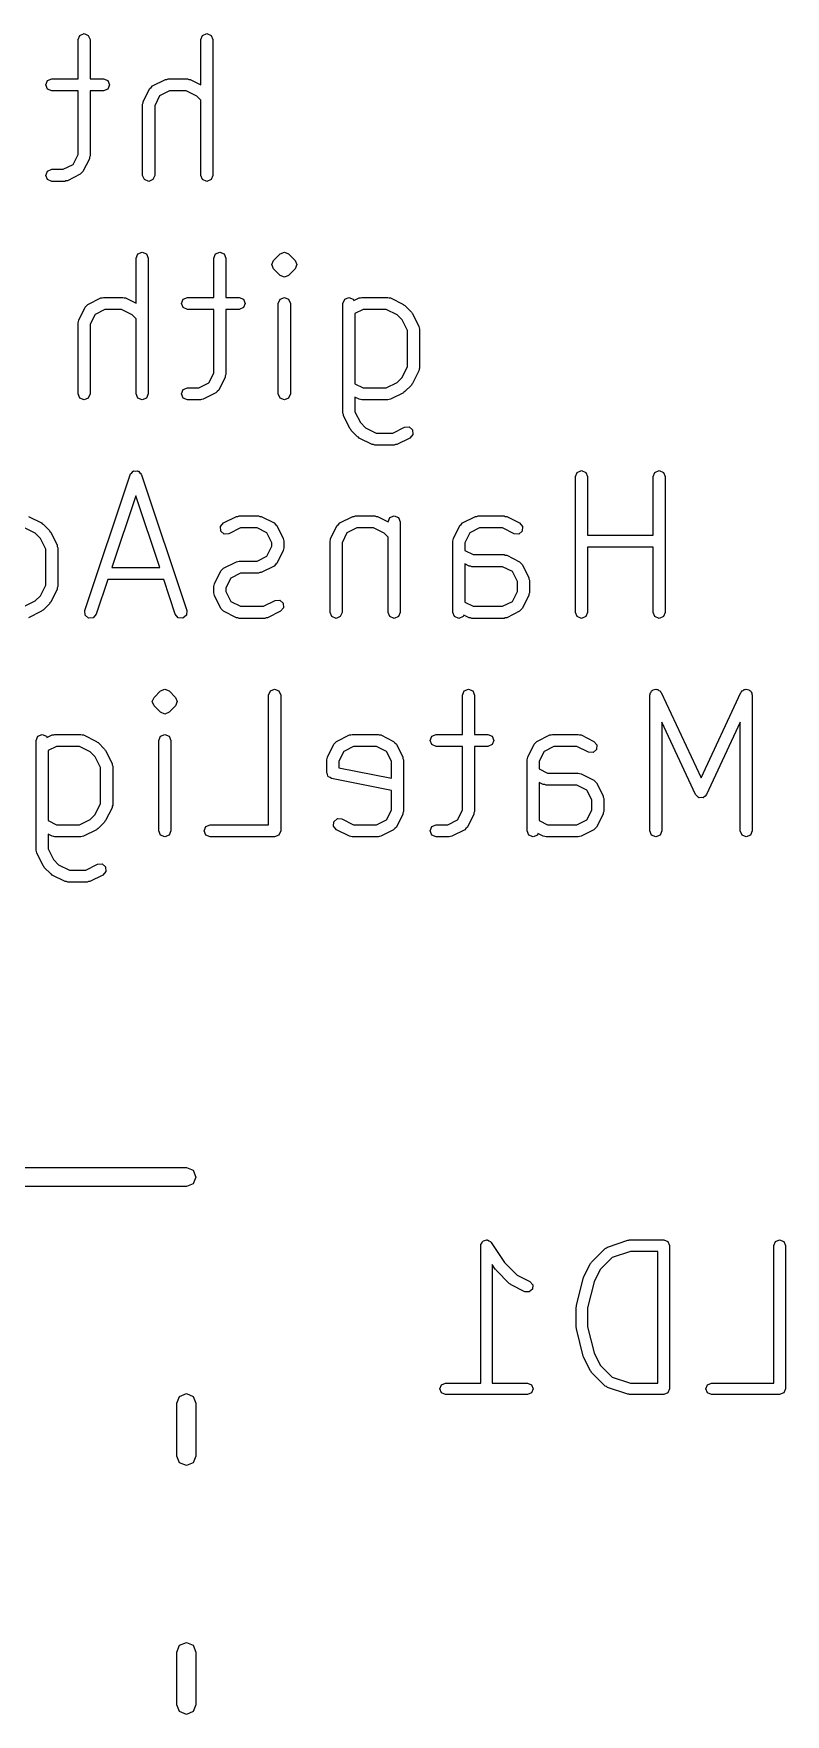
# Model space of a CAD drawing. Extents: x -8.7 to 8.7, y -10.2 to 10.1.
# Drawn here: x 1.49 to 6.47, y -1.06 to 10.08 of the extents above; entities that cross this region are included whole.
import ezdxf

# ---------------------------------------------------------------- set-up
doc = ezdxf.new("R2010")
doc.units = 0
doc.layers.add('BLACK', color=7, linetype='CONTINUOUS')

msp = doc.modelspace()

# ---------------------------------------------------------------- linework, layer by layer
at = {"layer": 'BLACK', "linetype": 'CONTINUOUS'}
for p, q in [((1.78143, 10.0429), (1.79314, 10.0711)), ((1.78143, 9.78286), (1.78143, 10.0429)), ((1.79314, 10.0711), (1.82143, 10.0829)), ((1.82143, 10.0829), (1.84971, 10.0711)), ((1.84971, 10.0711), (1.86143, 10.0429)), ((1.86143, 10.0429), (1.86143, 9.78286)), ((2.59571, 10.0429), (2.60743, 10.0711)), ((2.59571, 9.74329), (2.59571, 10.0429)), ((2.60743, 10.0711), (2.63571, 10.0829)), ((2.63571, 10.0829), (2.664, 10.0711)), ((2.664, 10.0711), (2.67571, 10.0429)), ((2.67571, 10.0429), (2.67571, 9.14286)), ((1.56714, 9.74286), (1.57886, 9.77114)), ((1.57886, 9.71457), (1.56714, 9.74286)), ((1.57886, 9.77114), (1.60714, 9.78286)), ((1.60714, 9.70286), (1.57886, 9.71457)), ((1.60714, 9.78286), (1.78143, 9.78286)), ((1.78143, 9.70286), (1.60714, 9.70286)), ((1.78143, 9.28087), (1.78143, 9.70286)), ((1.86143, 9.78286), (1.95, 9.78286)), ((1.95, 9.70286), (1.86143, 9.70286)), ((1.86143, 9.70286), (1.86143, 9.27143)), ((1.95, 9.78286), (1.97828, 9.77114)), ((1.97828, 9.71457), (1.95, 9.70286)), ((1.97828, 9.77114), (1.99, 9.74286)), ((1.99, 9.74286), (1.97828, 9.71457)), ((2.21422, 9.63217), (2.25708, 9.71789)), ((2.25708, 9.71789), (2.26666, 9.72619)), ((2.26666, 9.72619), (2.27497, 9.73578)), ((2.27497, 9.73578), (2.36068, 9.77863)), ((2.38801, 9.70286), (2.32267, 9.67019)), ((2.36068, 9.77863), (2.36997, 9.77929)), ((2.36997, 9.77929), (2.37857, 9.78286)), ((2.37857, 9.78286), (2.50714, 9.78286)), ((2.4977, 9.70286), (2.38801, 9.70286)), ((2.56916, 9.66713), (2.4977, 9.70286)), ((2.50714, 9.78286), (2.51574, 9.77929)), ((2.51574, 9.77929), (2.52503, 9.77863)), ((2.52503, 9.77863), (2.59571, 9.74329)), ((2.21, 9.61428), (2.21356, 9.62289)), ((2.21, 9.14286), (2.21, 9.61428)), ((2.21356, 9.62289), (2.21422, 9.63217)), ((2.32267, 9.67019), (2.29, 9.60484)), ((2.29, 9.60484), (2.29, 9.14286)), ((2.59571, 9.64057), (2.56916, 9.66713)), ((2.59571, 9.14286), (2.59571, 9.64057)), ((1.74876, 9.21553), (1.78143, 9.28087)), ((1.8572, 9.25354), (1.81435, 9.16782)), ((1.85786, 9.26283), (1.8572, 9.25354)), ((1.86143, 9.27143), (1.85786, 9.26283)), ((1.56714, 9.14286), (1.57886, 9.17114)), ((1.57886, 9.11457), (1.56714, 9.14286)), ((1.57886, 9.17114), (1.60714, 9.18286)), ((1.60714, 9.18286), (1.68341, 9.18286)), ((1.68341, 9.18286), (1.74876, 9.21553)), ((1.79646, 9.14994), (1.71075, 9.10708)), ((1.80477, 9.15951), (1.79646, 9.14994)), ((1.81435, 9.16782), (1.80477, 9.15951)), ((2.22172, 9.11457), (2.21, 9.14286)), ((2.29, 9.14286), (2.27828, 9.11457)), ((2.60743, 9.11457), (2.59571, 9.14286)), ((2.67571, 9.14286), (2.664, 9.11457)), ((1.60714, 9.10286), (1.57886, 9.11457)), ((1.69286, 9.10286), (1.60714, 9.10286)), ((1.70146, 9.10642), (1.69286, 9.10286)), ((1.71075, 9.10708), (1.70146, 9.10642)), ((2.25, 9.10286), (2.22172, 9.11457)), ((2.27828, 9.11457), (2.25, 9.10286)), ((2.63571, 9.10286), (2.60743, 9.11457)), ((2.664, 9.11457), (2.63571, 9.10286)), ((2.16714, 8.59386), (2.17886, 8.62214)), ((2.16714, 8.29429), (2.16714, 8.59386)), ((2.17886, 8.62214), (2.20714, 8.63386)), ((2.20714, 8.63386), (2.23543, 8.62214)), ((2.23543, 8.62214), (2.24714, 8.59386)), ((2.24714, 8.59386), (2.24714, 7.69386)), ((2.68143, 8.59386), (2.69314, 8.62214)), ((2.68143, 8.33386), (2.68143, 8.59386)), ((2.69314, 8.62214), (2.72143, 8.63386)), ((2.72143, 8.63386), (2.74971, 8.62214)), ((2.74971, 8.62214), (2.76143, 8.59386)), ((2.76143, 8.59386), (2.76143, 8.33386)), ((3.07886, 8.57929), (3.12171, 8.62214)), ((3.12171, 8.62214), (3.15, 8.63386)), ((3.12171, 8.62214), (3.12171, 8.62214)), ((3.15, 8.63386), (3.17828, 8.62214)), ((3.17828, 8.62214), (3.22114, 8.57928)), ((3.06714, 8.551), (3.07886, 8.57929)), ((3.07886, 8.52272), (3.06714, 8.551)), ((3.07886, 8.57929), (3.07886, 8.57929)), ((3.12172, 8.47986), (3.07886, 8.52272)), ((3.15, 8.46814), (3.12172, 8.47986)), ((3.17828, 8.47986), (3.15, 8.46814)), ((3.22114, 8.52271), (3.17828, 8.47986)), ((3.17828, 8.47986), (3.17828, 8.47986)), ((3.22114, 8.57928), (3.23286, 8.551)), ((3.23286, 8.551), (3.22114, 8.52272)), ((3.22114, 8.52272), (3.22114, 8.52272)), ((3.22114, 8.52272), (3.22114, 8.52271)), ((1.78565, 8.18317), (1.82851, 8.26889)), ((1.82851, 8.26889), (1.83809, 8.27719)), ((1.83809, 8.27719), (1.8464, 8.28678)), ((1.8464, 8.28678), (1.93211, 8.32963)), ((1.95944, 8.25386), (1.8941, 8.22119)), ((1.93211, 8.32963), (1.9414, 8.33029)), ((1.9414, 8.33029), (1.95, 8.33386)), ((1.95, 8.33386), (2.07857, 8.33386)), ((2.06913, 8.25386), (1.95944, 8.25386)), ((2.14059, 8.21813), (2.06913, 8.25386)), ((2.07857, 8.33386), (2.08717, 8.33029)), ((2.08717, 8.33029), (2.09646, 8.32963)), ((2.09646, 8.32963), (2.16714, 8.29429)), ((2.46714, 8.29386), (2.47886, 8.32214)), ((2.47886, 8.26557), (2.46714, 8.29386)), ((2.47886, 8.32214), (2.50714, 8.33386)), ((2.50714, 8.25386), (2.47886, 8.26557)), ((2.50714, 8.33386), (2.68143, 8.33386)), ((2.68143, 8.25386), (2.50714, 8.25386)), ((2.68143, 7.83187), (2.68143, 8.25386)), ((2.76143, 8.33386), (2.85, 8.33386)), ((2.85, 8.25386), (2.76143, 8.25386)), ((2.76143, 8.25386), (2.76143, 7.82243)), ((2.85, 8.33386), (2.87828, 8.32214)), ((2.87828, 8.26557), (2.85, 8.25386)), ((2.87828, 8.32214), (2.89, 8.29386)), ((2.89, 8.29386), (2.87828, 8.26557)), ((3.11, 8.29386), (3.12172, 8.32214)), ((3.11, 7.69386), (3.11, 8.29386)), ((3.12172, 8.32214), (3.15, 8.33386)), ((3.15, 8.33386), (3.17828, 8.32214)), ((3.17828, 8.32214), (3.19, 8.29386)), ((3.19, 8.29386), (3.19, 7.69386)), ((3.53857, 8.29386), (3.55029, 8.32214)), ((3.53857, 7.56528), (3.53857, 8.29386)), ((3.55029, 8.32214), (3.57857, 8.33386)), ((3.57857, 8.33386), (3.60685, 8.32214)), ((3.60685, 8.32214), (3.61107, 8.31197)), ((3.61107, 8.31197), (3.6464, 8.32963)), ((3.67373, 8.25386), (3.61857, 8.22628)), ((3.6464, 8.32963), (3.65568, 8.33029)), ((3.65568, 8.33029), (3.66429, 8.33386)), ((3.66429, 8.33386), (3.83571, 8.33386)), ((3.82627, 8.25386), (3.67373, 8.25386)), ((3.89773, 8.21813), (3.82627, 8.25386)), ((3.83571, 8.33386), (3.84432, 8.33029)), ((3.84432, 8.33029), (3.8536, 8.32963)), ((3.8536, 8.32963), (3.93932, 8.28678)), ((3.93932, 8.28678), (3.94363, 8.2818)), ((3.94363, 8.2818), (3.94971, 8.27928)), ((3.94971, 8.27928), (3.99257, 8.23643)), ((1.78143, 8.16528), (1.78499, 8.17389)), ((1.78143, 7.69386), (1.78143, 8.16528)), ((1.78499, 8.17389), (1.78565, 8.18317)), ((1.8941, 8.22119), (1.86143, 8.15584)), ((1.86143, 8.15584), (1.86143, 7.69386)), ((2.16714, 8.19157), (2.14059, 8.21813)), ((2.16714, 7.69386), (2.16714, 8.19157)), ((3.61857, 8.22628), (3.61857, 7.76143)), ((3.93141, 8.18445), (3.89773, 8.21813)), ((3.96714, 8.11299), (3.93141, 8.18445)), ((3.99257, 8.23643), (3.99509, 8.23034)), ((3.99509, 8.23034), (4.00006, 8.22603)), ((4.00006, 8.22603), (4.04292, 8.14032)), ((4.04292, 8.14032), (4.04358, 8.13103)), ((3.96714, 7.87473), (3.96714, 8.11299)), ((4.04358, 8.13103), (4.04714, 8.12243)), ((4.04714, 8.12243), (4.04714, 7.86529)), ((2.64876, 7.76653), (2.68143, 7.83187)), ((2.7572, 7.80454), (2.71435, 7.71882)), ((2.75786, 7.81383), (2.7572, 7.80454)), ((2.76143, 7.82243), (2.75786, 7.81383)), ((3.89773, 7.76959), (3.93141, 7.80326)), ((3.93141, 7.80326), (3.96714, 7.87473)), ((4.04292, 7.8474), (4.00006, 7.76168)), ((4.04358, 7.85668), (4.04292, 7.8474)), ((4.04714, 7.86529), (4.04358, 7.85668)), ((1.79314, 7.66557), (1.78143, 7.69386)), ((1.86143, 7.69386), (1.84971, 7.66557)), ((2.17886, 7.66557), (2.16714, 7.69386)), ((2.24714, 7.69386), (2.23543, 7.66557)), ((2.46714, 7.69386), (2.47886, 7.72214)), ((2.47886, 7.66557), (2.46714, 7.69386)), ((2.47886, 7.72214), (2.50714, 7.73386)), ((2.50714, 7.73386), (2.58341, 7.73386)), ((2.58341, 7.73386), (2.64876, 7.76653)), ((2.69646, 7.70094), (2.61075, 7.65808)), ((2.70477, 7.71052), (2.69646, 7.70094)), ((2.71435, 7.71882), (2.70477, 7.71052)), ((3.12172, 7.66557), (3.11, 7.69386)), ((3.19, 7.69386), (3.17828, 7.66557)), ((3.61857, 7.76143), (3.67373, 7.73386)), ((3.67373, 7.73386), (3.82627, 7.73386)), ((3.82627, 7.73386), (3.89773, 7.76959)), ((3.93932, 7.70094), (3.8536, 7.65808)), ((3.94363, 7.70591), (3.93932, 7.70094)), ((3.94971, 7.70843), (3.94363, 7.70591)), ((3.99257, 7.75129), (3.94971, 7.70843)), ((3.99509, 7.75737), (3.99257, 7.75129)), ((4.00006, 7.76168), (3.99509, 7.75737)), ((1.82143, 7.65386), (1.79314, 7.66557)), ((1.84971, 7.66557), (1.82143, 7.65386)), ((2.20714, 7.65386), (2.17886, 7.66557)), ((2.23543, 7.66557), (2.20714, 7.65386)), ((2.50714, 7.65386), (2.47886, 7.66557)), ((2.59286, 7.65386), (2.50714, 7.65386)), ((2.60146, 7.65742), (2.59286, 7.65386)), ((2.61075, 7.65808), (2.60146, 7.65742)), ((3.15, 7.65386), (3.12172, 7.66557)), ((3.17828, 7.66557), (3.15, 7.65386)), ((3.6464, 7.65808), (3.61857, 7.67199)), ((3.61857, 7.67199), (3.61857, 7.57473)), ((3.65568, 7.65742), (3.6464, 7.65808)), ((3.66429, 7.65386), (3.65568, 7.65742)), ((3.83571, 7.65386), (3.66429, 7.65386)), ((3.84432, 7.65742), (3.83571, 7.65386)), ((3.8536, 7.65808), (3.84432, 7.65742)), ((3.54213, 7.55668), (3.53857, 7.56528)), ((3.54279, 7.5474), (3.54213, 7.55668)), ((3.58565, 7.46168), (3.54279, 7.5474)), ((3.61857, 7.57473), (3.6543, 7.50326)), ((3.6543, 7.50326), (3.68798, 7.46959)), ((3.68798, 7.46959), (3.75944, 7.43386)), ((3.86913, 7.43386), (3.9464, 7.47249)), ((3.9464, 7.47249), (3.97693, 7.47466)), ((3.97693, 7.47466), (4.00006, 7.4546)), ((3.59062, 7.45737), (3.58565, 7.46168)), ((3.59314, 7.45129), (3.59062, 7.45737)), ((3.636, 7.40843), (3.59314, 7.45129)), ((3.64208, 7.40591), (3.636, 7.40843)), ((3.6464, 7.40094), (3.64208, 7.40591)), ((3.73211, 7.35808), (3.6464, 7.40094)), ((3.7414, 7.35742), (3.73211, 7.35808)), ((3.75, 7.35386), (3.7414, 7.35742)), ((3.75944, 7.43386), (3.86913, 7.43386)), ((3.88717, 7.35742), (3.87857, 7.35386)), ((3.89646, 7.35808), (3.88717, 7.35742)), ((3.98217, 7.40094), (3.89646, 7.35808)), ((4.00223, 7.42406), (3.98217, 7.40094)), ((4.00006, 7.4546), (4.00223, 7.42406)), ((3.87857, 7.35386), (3.75, 7.35386)), ((1.82634, 6.25751), (2.12634, 7.15751)), ((2.12634, 7.15751), (2.1283, 7.15976)), ((2.1283, 7.15976), (2.12851, 7.16274)), ((2.12851, 7.16274), (2.13809, 7.17106)), ((2.13809, 7.17106), (2.1464, 7.18063)), ((2.1464, 7.18063), (2.14938, 7.18084)), ((2.14938, 7.18084), (2.15164, 7.1828)), ((2.15164, 7.1828), (2.16429, 7.1819)), ((2.16429, 7.1819), (2.17693, 7.1828)), ((2.17693, 7.1828), (2.17919, 7.18085)), ((2.17919, 7.18085), (2.18217, 7.18063)), ((2.18217, 7.18063), (2.19048, 7.17105)), ((2.19048, 7.17105), (2.20006, 7.16274)), ((2.20006, 7.16274), (2.20027, 7.15976)), ((2.20027, 7.15976), (2.20223, 7.15751)), ((2.20223, 7.15751), (2.50223, 6.25751)), ((5.08143, 7.14486), (5.09314, 7.17314)), ((5.08143, 6.24486), (5.08143, 7.14486)), ((5.09314, 7.17314), (5.12143, 7.18486)), ((5.12143, 7.18486), (5.14971, 7.17314)), ((5.14971, 7.17314), (5.16143, 7.14486)), ((5.16143, 7.14486), (5.16143, 6.75629)), ((5.59571, 7.14486), (5.60743, 7.17314)), ((5.59571, 6.75629), (5.59571, 7.14486)), ((5.60743, 7.17314), (5.63571, 7.18486)), ((5.63571, 7.18486), (5.664, 7.17314)), ((5.664, 7.17314), (5.67571, 7.14486)), ((5.67571, 7.14486), (5.67571, 6.24486)), ((2.16429, 7.01837), (2.0055, 6.542)), ((2.32307, 6.542), (2.16429, 7.01837)), ((1.49773, 6.76913), (1.42627, 6.80486)), ((1.4536, 6.88063), (1.53932, 6.83778)), ((1.53932, 6.83778), (1.54363, 6.8328)), ((1.54363, 6.8328), (1.54971, 6.83028)), ((1.54971, 6.83028), (1.59257, 6.78743)), ((2.72634, 6.81465), (2.7464, 6.83778)), ((2.72851, 6.78411), (2.72634, 6.81465)), ((2.7464, 6.83778), (2.83211, 6.88063)), ((2.85944, 6.80486), (2.78217, 6.76622)), ((2.83211, 6.88063), (2.8414, 6.88129)), ((2.8414, 6.88129), (2.85, 6.88486)), ((2.85, 6.88486), (2.97857, 6.88486)), ((2.96913, 6.80486), (2.85944, 6.80486)), ((3.03447, 6.77218), (2.96913, 6.80486)), ((2.97857, 6.88486), (2.98717, 6.88129)), ((2.98717, 6.88129), (2.99646, 6.88063)), ((2.99646, 6.88063), (3.08217, 6.83778)), ((3.08217, 6.83778), (3.09048, 6.8282)), ((3.09048, 6.8282), (3.10006, 6.81989)), ((3.10006, 6.81989), (3.14292, 6.73417)), ((3.45708, 6.73417), (3.49994, 6.81989)), ((3.49994, 6.81989), (3.50951, 6.8282)), ((3.50951, 6.8282), (3.51782, 6.83778)), ((3.51782, 6.83778), (3.60354, 6.88063)), ((3.63087, 6.80486), (3.56553, 6.77218)), ((3.60354, 6.88063), (3.61283, 6.88129)), ((3.61283, 6.88129), (3.62143, 6.88486)), ((3.62143, 6.88486), (3.75, 6.88486)), ((3.74056, 6.80486), (3.63087, 6.80486)), ((3.81202, 6.76913), (3.74056, 6.80486)), ((3.75, 6.88486), (3.7586, 6.88129)), ((3.7586, 6.88129), (3.76789, 6.88063)), ((3.76789, 6.88063), (3.83872, 6.84522)), ((3.83872, 6.84522), (3.85029, 6.87314)), ((3.85029, 6.87314), (3.87857, 6.88486)), ((3.87857, 6.88486), (3.90685, 6.87314)), ((3.90685, 6.87314), (3.91857, 6.84486)), ((3.91857, 6.84486), (3.91857, 6.24486)), ((4.27136, 6.73417), (4.31422, 6.81989)), ((4.31422, 6.81989), (4.3238, 6.8282)), ((4.3238, 6.8282), (4.33211, 6.83778)), ((4.33211, 6.83778), (4.41782, 6.88063)), ((4.44516, 6.80486), (4.37981, 6.77218)), ((4.41782, 6.88063), (4.42711, 6.88129)), ((4.42711, 6.88129), (4.43571, 6.88486)), ((4.43571, 6.88486), (4.60714, 6.88486)), ((4.5977, 6.80486), (4.44516, 6.80486)), ((4.67497, 6.76622), (4.5977, 6.80486)), ((4.60714, 6.88486), (4.61574, 6.88129)), ((4.61574, 6.88129), (4.62503, 6.88063)), ((4.62503, 6.88063), (4.71075, 6.83778)), ((4.71075, 6.83778), (4.7308, 6.81465)), ((4.7308, 6.81465), (4.72863, 6.78411)), ((1.53141, 6.73545), (1.49773, 6.76913)), ((1.56714, 6.66399), (1.53141, 6.73545)), ((1.59257, 6.78743), (1.59509, 6.78134)), ((1.59509, 6.78134), (1.60006, 6.77703)), ((1.60006, 6.77703), (1.64292, 6.69132)), ((1.64292, 6.69132), (1.64358, 6.68203)), ((2.75164, 6.76405), (2.72851, 6.78411)), ((2.78217, 6.76622), (2.75164, 6.76405)), ((3.06714, 6.70684), (3.03447, 6.77218)), ((3.06714, 6.68287), (3.06714, 6.70684)), ((3.14292, 6.73417), (3.14358, 6.72489)), ((3.14358, 6.72489), (3.14714, 6.71629)), ((3.14714, 6.71629), (3.14714, 6.67343)), ((3.45286, 6.71629), (3.45642, 6.72489)), ((3.45286, 6.24486), (3.45286, 6.71629)), ((3.45642, 6.72489), (3.45708, 6.73417)), ((3.56553, 6.77218), (3.53286, 6.70684)), ((3.53286, 6.70684), (3.53286, 6.24486)), ((3.83857, 6.74257), (3.81202, 6.76913)), ((3.83857, 6.24486), (3.83857, 6.74257)), ((4.26714, 6.71629), (4.2707, 6.72489)), ((4.26714, 6.24486), (4.26714, 6.71629)), ((4.2707, 6.72489), (4.27136, 6.73417)), ((4.37981, 6.77218), (4.34714, 6.70684)), ((4.34714, 6.70684), (4.34714, 6.65529)), ((4.70551, 6.76405), (4.67497, 6.76622)), ((4.72863, 6.78411), (4.70551, 6.76405)), ((5.16143, 6.75629), (5.59571, 6.75629)), ((1.56714, 6.42573), (1.56714, 6.66399)), ((1.64358, 6.68203), (1.64714, 6.67343)), ((1.64714, 6.67343), (1.64714, 6.41628)), ((2.7464, 6.53778), (2.83211, 6.58063)), ((2.83211, 6.58063), (2.8414, 6.58129)), ((2.8414, 6.58129), (2.85, 6.58486)), ((2.85, 6.58486), (2.96913, 6.58486)), ((2.96913, 6.58486), (3.03447, 6.61753)), ((3.03447, 6.61753), (3.06714, 6.68287)), ((3.14292, 6.65554), (3.10006, 6.56982)), ((3.14358, 6.66483), (3.14292, 6.65554)), ((3.14714, 6.67343), (3.14358, 6.66483)), ((4.34714, 6.65529), (4.4023, 6.62771)), ((4.4023, 6.62771), (4.60714, 6.62771)), ((4.60714, 6.62771), (4.61574, 6.62415)), ((4.61574, 6.62415), (4.62503, 6.62349)), ((4.62503, 6.62349), (4.71075, 6.58063)), ((4.71075, 6.58063), (4.71905, 6.57105)), ((5.59571, 6.67629), (5.16143, 6.67629)), ((5.16143, 6.67629), (5.16143, 6.24486)), ((5.59571, 6.24486), (5.59571, 6.67629)), ((2.0055, 6.542), (2.32307, 6.542)), ((2.68565, 6.43417), (2.72851, 6.51989)), ((2.72851, 6.51989), (2.73809, 6.5282)), ((2.73809, 6.5282), (2.7464, 6.53778)), ((2.7941, 6.47219), (2.76143, 6.40684)), ((2.85944, 6.50486), (2.7941, 6.47219)), ((2.97857, 6.50486), (2.85944, 6.50486)), ((2.98717, 6.50842), (2.97857, 6.50486)), ((2.99646, 6.50908), (2.98717, 6.50842)), ((3.08217, 6.55194), (2.99646, 6.50908)), ((3.09048, 6.56151), (3.08217, 6.55194)), ((3.10006, 6.56982), (3.09048, 6.56151)), ((4.37497, 6.55194), (4.34714, 6.56585)), ((4.34714, 6.56585), (4.34714, 6.31243)), ((4.38425, 6.55128), (4.37497, 6.55194)), ((4.39286, 6.54771), (4.38425, 6.55128)), ((4.5977, 6.54771), (4.39286, 6.54771)), ((4.66304, 6.51504), (4.5977, 6.54771)), ((4.69571, 6.4497), (4.66304, 6.51504)), ((4.71905, 6.57105), (4.72863, 6.56274)), ((4.72863, 6.56274), (4.77149, 6.47703)), ((4.77149, 6.47703), (4.77215, 6.46774)), ((4.77215, 6.46774), (4.77571, 6.45914)), ((1.49774, 6.32059), (1.53141, 6.35426)), ((1.53141, 6.35426), (1.56714, 6.42573)), ((1.64292, 6.3984), (1.60006, 6.31268)), ((1.64358, 6.40768), (1.64292, 6.3984)), ((1.64714, 6.41628), (1.64358, 6.40768)), ((1.97883, 6.462), (1.90223, 6.23221)), ((2.34974, 6.462), (1.97883, 6.462)), ((2.42634, 6.23221), (2.34974, 6.462)), ((2.68143, 6.41628), (2.68499, 6.42489)), ((2.68143, 6.37343), (2.68143, 6.41628)), ((2.68499, 6.36483), (2.68143, 6.37343)), ((2.68499, 6.42489), (2.68565, 6.43417)), ((2.68565, 6.35554), (2.68499, 6.36483)), ((2.72851, 6.26983), (2.68565, 6.35554)), ((2.76143, 6.40684), (2.76143, 6.38287)), ((2.76143, 6.38287), (2.7941, 6.31753)), ((4.66304, 6.31753), (4.69571, 6.38287)), ((4.69571, 6.38287), (4.69571, 6.4497)), ((4.77149, 6.35554), (4.72863, 6.26982)), ((4.77215, 6.36483), (4.77149, 6.35554)), ((4.77571, 6.37343), (4.77215, 6.36483)), ((4.77571, 6.45914), (4.77571, 6.37343)), ((1.42627, 6.28486), (1.49774, 6.32059)), ((1.53932, 6.25194), (1.4536, 6.20908)), ((1.54363, 6.25691), (1.53932, 6.25194)), ((1.54971, 6.25943), (1.54363, 6.25691)), ((1.59257, 6.30229), (1.54971, 6.25943)), ((1.59509, 6.30837), (1.59257, 6.30229)), ((1.60006, 6.31268), (1.59509, 6.30837)), ((1.82851, 6.22697), (1.82634, 6.25751)), ((2.50223, 6.25751), (2.50006, 6.22697)), ((2.73809, 6.26152), (2.72851, 6.26983)), ((2.7464, 6.25194), (2.73809, 6.26152)), ((2.83211, 6.20908), (2.7464, 6.25194)), ((2.7941, 6.31753), (2.85944, 6.28486)), ((2.85944, 6.28486), (3.01198, 6.28486)), ((3.01198, 6.28486), (3.08925, 6.32349)), ((3.12503, 6.25194), (3.03932, 6.20908)), ((3.08925, 6.32349), (3.11979, 6.32566)), ((3.11979, 6.32566), (3.14292, 6.3056)), ((3.14509, 6.27506), (3.12503, 6.25194)), ((3.14292, 6.3056), (3.14509, 6.27506)), ((3.46457, 6.21657), (3.45286, 6.24486)), ((3.53286, 6.24486), (3.52114, 6.21657)), ((3.85029, 6.21657), (3.83857, 6.24486)), ((3.91857, 6.24486), (3.90685, 6.21657)), ((4.27886, 6.21657), (4.26714, 6.24486)), ((4.34714, 6.31243), (4.4023, 6.28486)), ((4.4023, 6.28486), (4.5977, 6.28486)), ((4.5977, 6.28486), (4.66304, 6.31753)), ((4.71075, 6.25194), (4.62503, 6.20908)), ((4.71905, 6.26151), (4.71075, 6.25194)), ((4.72863, 6.26982), (4.71905, 6.26151)), ((5.09314, 6.21657), (5.08143, 6.24486)), ((5.16143, 6.24486), (5.14971, 6.21657)), ((5.60743, 6.21657), (5.59571, 6.24486)), ((5.67571, 6.24486), (5.664, 6.21657)), ((1.85164, 6.20691), (1.82851, 6.22697)), ((1.88217, 6.20908), (1.85164, 6.20691)), ((1.90223, 6.23221), (1.88217, 6.20908)), ((2.4464, 6.20908), (2.42634, 6.23221)), ((2.47693, 6.20691), (2.4464, 6.20908)), ((2.50006, 6.22697), (2.47693, 6.20691)), ((2.8414, 6.20842), (2.83211, 6.20908)), ((2.85, 6.20486), (2.8414, 6.20842)), ((3.02143, 6.20486), (2.85, 6.20486)), ((3.03003, 6.20842), (3.02143, 6.20486)), ((3.03932, 6.20908), (3.03003, 6.20842)), ((3.49286, 6.20486), (3.46457, 6.21657)), ((3.52114, 6.21657), (3.49286, 6.20486)), ((3.87857, 6.20486), (3.85029, 6.21657)), ((3.90685, 6.21657), (3.87857, 6.20486)), ((4.30714, 6.20486), (4.27886, 6.21657)), ((4.33543, 6.21657), (4.30714, 6.20486)), ((4.33964, 6.22674), (4.33543, 6.21657)), ((4.37497, 6.20908), (4.33964, 6.22674)), ((4.38425, 6.20842), (4.37497, 6.20908)), ((4.39286, 6.20486), (4.38425, 6.20842)), ((4.60714, 6.20486), (4.39286, 6.20486)), ((4.61574, 6.20842), (4.60714, 6.20486)), ((4.62503, 6.20908), (4.61574, 6.20842)), ((5.12143, 6.20486), (5.09314, 6.21657)), ((5.14971, 6.21657), (5.12143, 6.20486)), ((5.63571, 6.20486), (5.60743, 6.21657)), ((5.664, 6.21657), (5.63571, 6.20486)), ((2.286, 5.68129), (2.32886, 5.72414)), ((2.32886, 5.72414), (2.35714, 5.73586)), ((2.32886, 5.72414), (2.32886, 5.72414)), ((2.35714, 5.73586), (2.38543, 5.72414)), ((2.38543, 5.72414), (2.42828, 5.68128)), ((3.04571, 5.69586), (3.05743, 5.72414)), ((3.04571, 4.83586), (3.04571, 5.69586)), ((3.05743, 5.72414), (3.08571, 5.73586)), ((3.08571, 5.73586), (3.114, 5.72414)), ((3.114, 5.72414), (3.12571, 5.69586)), ((3.12571, 5.69586), (3.12571, 4.79586)), ((4.33143, 5.69586), (4.34314, 5.72414)), ((4.33143, 5.43586), (4.33143, 5.69586)), ((4.34314, 5.72414), (4.37143, 5.73586)), ((4.37143, 5.73586), (4.39971, 5.72414)), ((4.39971, 5.72414), (4.41143, 5.69586)), ((4.41143, 5.69586), (4.41143, 5.43586)), ((5.57428, 5.69586), (5.57701, 5.70243)), ((5.57428, 4.79586), (5.57428, 5.69586)), ((5.57669, 5.70953), (5.58263, 5.71601)), ((5.57701, 5.70243), (5.57669, 5.70953)), ((5.58263, 5.71601), (5.586, 5.72414)), ((5.586, 5.72414), (5.59257, 5.72686)), ((5.59257, 5.72686), (5.59737, 5.7321)), ((5.59737, 5.7321), (5.60616, 5.73249)), ((5.60616, 5.73249), (5.61428, 5.73586)), ((5.61428, 5.73586), (5.62085, 5.73314)), ((5.62085, 5.73314), (5.62796, 5.73345)), ((5.62796, 5.73345), (5.63444, 5.72751)), ((5.63444, 5.72751), (5.64257, 5.72414)), ((5.64257, 5.72414), (5.64529, 5.71757)), ((5.64529, 5.71757), (5.65053, 5.71277)), ((5.65053, 5.71277), (5.91428, 5.14759)), ((5.91428, 5.14759), (6.17804, 5.71277)), ((6.17804, 5.71277), (6.18328, 5.71758)), ((6.18328, 5.71758), (6.186, 5.72414)), ((6.186, 5.72414), (6.19413, 5.72751)), ((6.19413, 5.72751), (6.20061, 5.73345)), ((6.20061, 5.73345), (6.20772, 5.73314)), ((6.20772, 5.73314), (6.21428, 5.73586)), ((6.21428, 5.73586), (6.22241, 5.73249)), ((6.22241, 5.73249), (6.2312, 5.7321)), ((6.2312, 5.7321), (6.236, 5.72686)), ((6.236, 5.72686), (6.24257, 5.72414)), ((6.24257, 5.72414), (6.24593, 5.71601)), ((6.24593, 5.71601), (6.25188, 5.70953)), ((6.25188, 5.70953), (6.25156, 5.70243)), ((6.25156, 5.70243), (6.25428, 5.69586)), ((6.25428, 5.69586), (6.25428, 4.79586)), ((2.27428, 5.653), (2.286, 5.68128)), ((2.286, 5.62472), (2.27428, 5.653)), ((2.286, 5.68128), (2.286, 5.68129)), ((2.32886, 5.58186), (2.286, 5.62472)), ((2.35714, 5.57014), (2.32886, 5.58186)), ((2.38543, 5.58186), (2.35714, 5.57014)), ((2.42828, 5.62472), (2.38543, 5.58186)), ((2.38543, 5.58186), (2.38543, 5.58186)), ((2.42828, 5.68128), (2.44, 5.653)), ((2.44, 5.653), (2.42828, 5.62472)), ((2.42828, 5.62472), (2.42828, 5.62472)), ((2.42828, 5.62472), (2.42828, 5.62472)), ((5.87804, 5.03608), (5.65428, 5.51555)), ((5.65428, 5.51555), (5.65428, 4.79586)), ((6.17428, 5.51556), (5.95053, 5.03608)), ((6.17428, 4.79586), (6.17428, 5.51556)), ((1.50286, 5.39586), (1.51457, 5.42414)), ((1.50286, 4.66728), (1.50286, 5.39586)), ((1.51457, 5.42414), (1.54286, 5.43586)), ((1.54286, 5.43586), (1.57114, 5.42414)), ((1.57114, 5.42414), (1.57535, 5.41397)), ((1.57535, 5.41397), (1.61068, 5.43163)), ((1.63801, 5.35586), (1.58286, 5.32828)), ((1.61068, 5.43163), (1.61997, 5.43229)), ((1.61997, 5.43229), (1.62857, 5.43586)), ((1.62857, 5.43586), (1.8, 5.43586)), ((1.79056, 5.35586), (1.63801, 5.35586)), ((1.86202, 5.32013), (1.79056, 5.35586)), ((1.8, 5.43586), (1.8086, 5.43229)), ((1.8086, 5.43229), (1.81789, 5.43163)), ((1.81789, 5.43163), (1.9036, 5.38878)), ((1.9036, 5.38878), (1.90791, 5.3838)), ((1.90791, 5.3838), (1.914, 5.38128)), ((1.914, 5.38128), (1.95686, 5.33843)), ((2.31714, 5.39586), (2.32886, 5.42414)), ((2.31714, 4.79586), (2.31714, 5.39586)), ((2.32886, 5.42414), (2.35714, 5.43586)), ((2.35714, 5.43586), (2.38543, 5.42414)), ((2.38543, 5.42414), (2.39714, 5.39586)), ((2.39714, 5.39586), (2.39714, 4.79586)), ((3.43565, 5.28517), (3.47851, 5.37089)), ((3.47851, 5.37089), (3.48809, 5.3792)), ((3.48809, 5.3792), (3.4964, 5.38878)), ((3.4964, 5.38878), (3.58211, 5.43163)), ((3.60944, 5.35586), (3.5441, 5.32319)), ((3.58211, 5.43163), (3.5914, 5.43229)), ((3.5914, 5.43229), (3.6, 5.43586)), ((3.6, 5.43586), (3.77143, 5.43586)), ((3.76198, 5.35586), (3.60944, 5.35586)), ((3.82733, 5.32319), (3.76198, 5.35586)), ((3.77143, 5.43586), (3.78003, 5.43229)), ((3.78003, 5.43229), (3.78932, 5.43163)), ((3.78932, 5.43163), (3.87503, 5.38878)), ((3.87503, 5.38878), (3.88334, 5.3792)), ((3.88334, 5.3792), (3.89292, 5.37089)), ((3.89292, 5.37089), (3.93578, 5.28517)), ((4.11714, 5.39586), (4.12886, 5.42414)), ((4.12886, 5.36757), (4.11714, 5.39586)), ((4.12886, 5.42414), (4.15714, 5.43586)), ((4.15714, 5.35586), (4.12886, 5.36757)), ((4.15714, 5.43586), (4.33143, 5.43586)), ((4.33143, 5.35586), (4.15714, 5.35586)), ((4.33143, 4.93387), (4.33143, 5.35586)), ((4.41143, 5.43586), (4.5, 5.43586)), ((4.5, 5.35586), (4.41143, 5.35586)), ((4.41143, 5.35586), (4.41143, 4.92443)), ((4.5, 5.43586), (4.52828, 5.42414)), ((4.52828, 5.36757), (4.5, 5.35586)), ((4.52828, 5.42414), (4.54, 5.39586)), ((4.54, 5.39586), (4.52828, 5.36757)), ((4.76422, 5.28517), (4.80708, 5.37089)), ((4.80708, 5.37089), (4.81666, 5.3792)), ((4.81666, 5.3792), (4.82497, 5.38878)), ((4.82497, 5.38878), (4.91068, 5.43163)), ((4.93801, 5.35586), (4.87267, 5.32318)), ((4.91068, 5.43163), (4.91997, 5.43229)), ((4.91997, 5.43229), (4.92857, 5.43586)), ((4.92857, 5.43586), (5.1, 5.43586)), ((5.09056, 5.35586), (4.93801, 5.35586)), ((5.16782, 5.31722), (5.09056, 5.35586)), ((5.1, 5.43586), (5.1086, 5.43229)), ((5.1086, 5.43229), (5.11789, 5.43163)), ((5.11789, 5.43163), (5.2036, 5.38878)), ((5.2036, 5.38878), (5.22366, 5.36565)), ((5.22366, 5.36565), (5.22149, 5.33511)), ((1.58286, 5.32828), (1.58286, 4.86343)), ((1.8957, 5.28645), (1.86202, 5.32013)), ((1.93143, 5.21499), (1.8957, 5.28645)), ((1.95686, 5.33843), (1.95937, 5.33234)), ((1.95937, 5.33234), (1.96435, 5.32803)), ((1.96435, 5.32803), (2.0072, 5.24232)), ((2.0072, 5.24232), (2.00786, 5.23303)), ((3.43143, 5.26728), (3.43499, 5.27589)), ((3.43143, 5.18157), (3.43143, 5.26728)), ((3.43499, 5.27589), (3.43565, 5.28517)), ((3.5441, 5.32319), (3.51143, 5.25784)), ((3.51143, 5.25784), (3.51143, 5.21436)), ((3.86, 5.25784), (3.82733, 5.32319)), ((3.86, 5.14465), (3.86, 5.25784)), ((3.93578, 5.28517), (3.93644, 5.27589)), ((3.93644, 5.27589), (3.94, 5.26728)), ((3.94, 5.26728), (3.94, 4.92443)), ((4.76, 5.26728), (4.76356, 5.27589)), ((4.76, 4.79586), (4.76, 5.26728)), ((4.76356, 5.27589), (4.76422, 5.28517)), ((4.87267, 5.32318), (4.84, 5.25784)), ((4.84, 5.25784), (4.84, 5.20629)), ((5.19836, 5.31505), (5.16782, 5.31722)), ((5.22149, 5.33511), (5.19836, 5.31505)), ((1.93143, 4.97673), (1.93143, 5.21499)), ((2.00786, 5.23303), (2.01143, 5.22443)), ((2.01143, 5.22443), (2.01143, 4.96728)), ((3.43589, 5.17081), (3.43143, 5.18157)), ((3.43815, 5.15938), (3.43589, 5.17081)), ((3.44157, 5.15709), (3.43815, 5.15938)), ((3.44314, 5.15329), (3.44157, 5.15709)), ((3.4539, 5.14883), (3.44314, 5.15329)), ((3.46358, 5.14235), (3.4539, 5.14883)), ((3.86, 5.06306), (3.46358, 5.14235)), ((3.51143, 5.21436), (3.86, 5.14465)), ((4.84, 5.20629), (4.89516, 5.17871)), ((4.89516, 5.17871), (5.1, 5.17871)), ((5.1, 5.17871), (5.1086, 5.17515)), ((5.1086, 5.17515), (5.11789, 5.17449)), ((5.11789, 5.17449), (5.2036, 5.13163)), ((5.2036, 5.13163), (5.21191, 5.12205)), ((3.86, 4.93387), (3.86, 5.06306)), ((4.86782, 5.10294), (4.84, 5.11685)), ((4.84, 5.11685), (4.84, 4.86343)), ((4.87711, 5.10228), (4.86782, 5.10294)), ((4.88571, 5.09871), (4.87711, 5.10228)), ((5.09056, 5.09871), (4.88571, 5.09871)), ((5.1559, 5.06604), (5.09056, 5.09871)), ((5.18857, 5.0007), (5.1559, 5.06604)), ((5.21191, 5.12205), (5.22149, 5.11374)), ((5.22149, 5.11374), (5.26435, 5.02803)), ((5.26435, 5.02803), (5.26501, 5.01874)), ((5.26501, 5.01874), (5.26857, 5.01014)), ((5.88814, 5.02684), (5.87804, 5.03608)), ((5.89737, 5.01675), (5.88814, 5.02684)), ((5.89924, 5.01667), (5.89737, 5.01675)), ((5.90062, 5.01541), (5.89924, 5.01667)), ((5.91429, 5.01601), (5.90062, 5.01541)), ((5.92795, 5.01541), (5.91429, 5.01601)), ((5.92933, 5.01667), (5.92795, 5.01541)), ((5.9312, 5.01675), (5.92933, 5.01667)), ((5.94044, 5.02685), (5.9312, 5.01675)), ((5.95053, 5.03608), (5.94044, 5.02685)), ((1.86202, 4.87159), (1.8957, 4.90526)), ((1.8957, 4.90526), (1.93143, 4.97673)), ((2.0072, 4.9494), (1.96435, 4.86368)), ((2.00786, 4.95868), (2.0072, 4.9494)), ((2.01143, 4.96728), (2.00786, 4.95868)), ((3.82733, 4.86853), (3.86, 4.93387)), ((3.93578, 4.90654), (3.89292, 4.82083)), ((3.93644, 4.91583), (3.93578, 4.90654)), ((3.94, 4.92443), (3.93644, 4.91583)), ((4.29876, 4.86853), (4.33143, 4.93387)), ((4.4072, 4.90654), (4.36435, 4.82083)), ((4.40787, 4.91583), (4.4072, 4.90654)), ((4.41143, 4.92443), (4.40787, 4.91583)), ((5.1559, 4.86853), (5.18857, 4.93387)), ((5.18857, 4.93387), (5.18857, 5.0007)), ((5.26435, 4.90654), (5.22149, 4.82083)), ((5.26501, 4.91583), (5.26435, 4.90654)), ((5.26857, 4.92443), (5.26501, 4.91583)), ((5.26857, 5.01014), (5.26857, 4.92443)), ((1.58286, 4.86343), (1.63801, 4.83586)), ((1.63801, 4.83586), (1.79056, 4.83586)), ((1.79056, 4.83586), (1.86202, 4.87159)), ((1.9036, 4.80294), (1.81789, 4.76008)), ((1.90792, 4.80791), (1.9036, 4.80294)), ((1.914, 4.81043), (1.90792, 4.80791)), ((1.95686, 4.85329), (1.914, 4.81043)), ((1.95937, 4.85937), (1.95686, 4.85329)), ((1.96435, 4.86368), (1.95937, 4.85937)), ((2.32886, 4.76757), (2.31714, 4.79586)), ((2.39714, 4.79586), (2.38543, 4.76757)), ((2.61714, 4.79586), (2.62886, 4.82414)), ((2.62886, 4.76757), (2.61714, 4.79586)), ((2.62886, 4.82414), (2.65714, 4.83586)), ((2.65714, 4.83586), (3.04571, 4.83586)), ((3.12571, 4.79586), (3.114, 4.76757)), ((3.47634, 4.82606), (3.47851, 4.8566)), ((3.4964, 4.80294), (3.47634, 4.82606)), ((3.47851, 4.8566), (3.50164, 4.87666)), ((3.58211, 4.76008), (3.4964, 4.80294)), ((3.50164, 4.87666), (3.53217, 4.87449)), ((3.53217, 4.87449), (3.60944, 4.83586)), ((3.60944, 4.83586), (3.76198, 4.83586)), ((3.76198, 4.83586), (3.82733, 4.86853)), ((3.87503, 4.80294), (3.78932, 4.76008)), ((3.88334, 4.81251), (3.87503, 4.80294)), ((3.89292, 4.82083), (3.88334, 4.81251)), ((4.11714, 4.79586), (4.12886, 4.82414)), ((4.12886, 4.76757), (4.11714, 4.79586)), ((4.12886, 4.82414), (4.15714, 4.83586)), ((4.15714, 4.83586), (4.23341, 4.83586)), ((4.23341, 4.83586), (4.29876, 4.86853)), ((4.34646, 4.80294), (4.26075, 4.76008)), ((4.35477, 4.81251), (4.34646, 4.80294)), ((4.36435, 4.82083), (4.35477, 4.81251)), ((4.77172, 4.76757), (4.76, 4.79586)), ((4.84, 4.86343), (4.89516, 4.83586)), ((4.89516, 4.83586), (5.09056, 4.83586)), ((5.09056, 4.83586), (5.1559, 4.86853)), ((5.2036, 4.80294), (5.11789, 4.76008)), ((5.21191, 4.81251), (5.2036, 4.80294)), ((5.22149, 4.82083), (5.21191, 4.81251)), ((5.586, 4.76757), (5.57428, 4.79586)), ((5.65428, 4.79586), (5.64257, 4.76757)), ((6.186, 4.76757), (6.17428, 4.79586)), ((6.25428, 4.79586), (6.24257, 4.76757)), ((1.61068, 4.76008), (1.58286, 4.77399)), ((1.58286, 4.77399), (1.58286, 4.67673)), ((1.61997, 4.75942), (1.61068, 4.76008)), ((1.62857, 4.75586), (1.61997, 4.75942)), ((1.8, 4.75586), (1.62857, 4.75586)), ((1.8086, 4.75942), (1.8, 4.75586)), ((1.81789, 4.76008), (1.8086, 4.75942)), ((2.35714, 4.75586), (2.32886, 4.76757)), ((2.38543, 4.76757), (2.35714, 4.75586)), ((2.65714, 4.75586), (2.62886, 4.76757)), ((3.08571, 4.75586), (2.65714, 4.75586)), ((3.114, 4.76757), (3.08571, 4.75586)), ((3.5914, 4.75942), (3.58211, 4.76008)), ((3.6, 4.75586), (3.5914, 4.75942)), ((3.77143, 4.75586), (3.6, 4.75586)), ((3.78003, 4.75942), (3.77143, 4.75586)), ((3.78932, 4.76008), (3.78003, 4.75942)), ((4.15714, 4.75586), (4.12886, 4.76757)), ((4.24286, 4.75586), (4.15714, 4.75586)), ((4.25146, 4.75942), (4.24286, 4.75586)), ((4.26075, 4.76008), (4.25146, 4.75942)), ((4.8, 4.75586), (4.77172, 4.76757)), ((4.82828, 4.76757), (4.8, 4.75586)), ((4.8325, 4.77774), (4.82828, 4.76757)), ((4.86782, 4.76008), (4.8325, 4.77774)), ((4.87711, 4.75942), (4.86782, 4.76008)), ((4.88571, 4.75586), (4.87711, 4.75942)), ((5.1, 4.75586), (4.88571, 4.75586)), ((5.1086, 4.75942), (5.1, 4.75586)), ((5.11789, 4.76008), (5.1086, 4.75942)), ((5.61428, 4.75586), (5.586, 4.76757)), ((5.64257, 4.76757), (5.61428, 4.75586)), ((6.21428, 4.75586), (6.186, 4.76757)), ((6.24257, 4.76757), (6.21428, 4.75586)), ((1.50642, 4.65868), (1.50286, 4.66728)), ((1.50708, 4.6494), (1.50642, 4.65868)), ((1.54994, 4.56368), (1.50708, 4.6494)), ((1.58286, 4.67673), (1.61859, 4.60526)), ((1.61859, 4.60526), (1.65226, 4.57159)), ((1.65226, 4.57159), (1.72373, 4.53586)), ((1.83341, 4.53586), (1.91068, 4.57449)), ((1.91068, 4.57449), (1.94122, 4.57666)), ((1.94122, 4.57666), (1.96435, 4.5566)), ((1.55491, 4.55937), (1.54994, 4.56368)), ((1.55743, 4.55329), (1.55491, 4.55937)), ((1.60029, 4.51043), (1.55743, 4.55329)), ((1.60637, 4.50791), (1.60029, 4.51043)), ((1.61068, 4.50294), (1.60637, 4.50791)), ((1.6964, 4.46008), (1.61068, 4.50294)), ((1.70568, 4.45942), (1.6964, 4.46008)), ((1.71428, 4.45586), (1.70568, 4.45942)), ((1.72373, 4.53586), (1.83341, 4.53586)), ((1.85146, 4.45942), (1.84286, 4.45586)), ((1.86075, 4.46008), (1.85146, 4.45942)), ((1.94646, 4.50294), (1.86075, 4.46008)), ((1.96652, 4.52607), (1.94646, 4.50294)), ((1.96435, 4.5566), (1.96652, 4.52607)), ((1.84286, 4.45586), (1.71428, 4.45586)), ((-2.5, 2.5635), (2.5, 2.5635)), ((2.5, 2.5635), (2.5449, 2.5449)), ((2.5449, 2.4551), (2.5, 2.4365)), ((2.5449, 2.5449), (2.5635, 2.5)), ((2.5635, 2.5), (2.5449, 2.4551)), ((2.5, 2.4365), (-2.5, 2.4365)), ((4.45238, 2.04524), (4.45388, 2.04885)), ((4.45238, 1.13324), (4.45238, 2.04524)), ((4.45312, 2.05269), (4.45927, 2.06188)), ((4.45388, 2.04885), (4.45312, 2.05269)), ((4.45927, 2.06188), (4.46351, 2.07211)), ((4.46351, 2.07211), (4.46712, 2.0736)), ((4.46712, 2.0736), (4.4693, 2.07686)), ((4.4693, 2.07686), (4.48016, 2.079)), ((4.48016, 2.079), (4.49038, 2.08324)), ((4.49038, 2.08324), (4.49399, 2.08174)), ((4.49399, 2.08174), (4.49783, 2.0825)), ((4.49783, 2.0825), (4.50703, 2.07634)), ((4.50703, 2.07634), (4.51725, 2.07211)), ((4.51725, 2.07211), (4.51875, 2.06849)), ((4.51875, 2.06849), (4.522, 2.06632)), ((4.522, 2.06632), (4.61039, 1.93373)), ((5.18732, 1.93639), (5.2778, 2.02687)), ((5.2778, 2.02687), (5.28597, 2.03025)), ((5.28597, 2.03025), (5.29265, 2.03605)), ((5.29265, 2.03605), (5.42836, 2.08129)), ((5.44655, 2.00724), (5.32519, 1.96679)), ((5.42836, 2.08129), (5.4346, 2.08085)), ((5.4346, 2.08085), (5.44038, 2.08324)), ((5.44038, 2.08324), (5.66657, 2.08324)), ((5.62857, 2.00724), (5.44655, 2.00724)), ((5.62857, 1.13324), (5.62857, 2.00724)), ((5.66657, 2.08324), (5.69344, 2.07211)), ((5.69344, 2.07211), (5.70457, 2.04524)), ((5.70457, 2.04524), (5.70457, 1.09524)), ((6.39762, 2.04524), (6.40875, 2.07211)), ((6.39762, 1.13324), (6.39762, 2.04524)), ((6.40875, 2.07211), (6.43562, 2.08324)), ((6.43562, 2.08324), (6.46249, 2.07211)), ((6.46249, 2.07211), (6.47362, 2.04524)), ((6.47362, 2.04524), (6.47362, 1.09524)), ((4.54924, 1.88844), (4.52838, 1.91973)), ((4.52838, 1.91973), (4.52838, 1.13324)), ((4.61039, 1.93373), (4.69384, 1.85028)), ((5.13496, 1.83604), (5.1802, 1.92652)), ((5.1802, 1.92652), (5.18493, 1.93061)), ((5.18493, 1.93061), (5.18732, 1.93639)), ((5.32519, 1.96679), (5.24542, 1.88701)), ((4.55249, 1.88627), (4.54924, 1.88844)), ((4.55399, 1.88265), (4.55249, 1.88627)), ((4.64446, 1.79218), (4.55399, 1.88265)), ((4.65024, 1.78978), (4.64446, 1.79218)), ((4.65434, 1.78506), (4.65024, 1.78978)), ((4.74482, 1.73982), (4.65434, 1.78506)), ((4.69384, 1.85028), (4.7788, 1.8078)), ((4.7788, 1.8078), (4.79786, 1.78583)), ((4.79786, 1.78583), (4.7958, 1.75682)), ((5.08685, 1.64731), (5.13209, 1.82826)), ((5.13209, 1.82826), (5.13466, 1.83173)), ((5.13466, 1.83173), (5.13496, 1.83604)), ((5.2048, 1.80578), (5.16171, 1.63342)), ((5.24542, 1.88701), (5.2048, 1.80578)), ((4.77382, 1.73776), (4.74482, 1.73982)), ((4.7958, 1.75682), (4.77382, 1.73776)), ((5.08571, 1.63809), (5.08756, 1.64255)), ((5.08571, 1.50238), (5.08571, 1.63809)), ((5.08756, 1.64255), (5.08685, 1.64731)), ((5.16171, 1.63342), (5.16171, 1.50706)), ((5.08756, 1.49793), (5.08571, 1.50238)), ((5.08685, 1.49316), (5.08756, 1.49793)), ((5.13209, 1.31221), (5.08685, 1.49316)), ((5.16171, 1.50706), (5.2048, 1.33469)), ((5.13466, 1.30874), (5.13209, 1.31221)), ((5.13496, 1.30443), (5.13466, 1.30874)), ((5.1802, 1.21396), (5.13496, 1.30443)), ((5.2048, 1.33469), (5.24542, 1.25346)), ((5.24542, 1.25346), (5.32519, 1.17369)), ((4.18095, 1.09524), (4.19208, 1.12211)), ((4.19208, 1.12211), (4.21895, 1.13324)), ((4.21895, 1.13324), (4.45238, 1.13324)), ((4.52838, 1.13324), (4.76181, 1.13324)), ((4.76181, 1.13324), (4.78868, 1.12211)), ((4.78868, 1.12211), (4.79981, 1.09524)), ((5.18493, 1.20986), (5.1802, 1.21396)), ((5.18732, 1.20408), (5.18493, 1.20986)), ((5.2778, 1.11361), (5.18732, 1.20408)), ((5.32519, 1.17369), (5.44655, 1.13324)), ((5.44655, 1.13324), (5.62857, 1.13324)), ((5.94524, 1.09524), (5.95637, 1.12211)), ((5.95637, 1.12211), (5.98324, 1.13324)), ((5.98324, 1.13324), (6.39762, 1.13324)), ((2.4365, 1), (2.4551, 1.0449)), ((2.4551, 1.0449), (2.5, 1.0635)), ((2.5, 1.0635), (2.5449, 1.0449)), ((2.5449, 1.0449), (2.5635, 1)), ((4.19208, 1.06837), (4.18095, 1.09524)), ((4.21895, 1.05724), (4.19208, 1.06837)), ((4.76181, 1.05724), (4.21895, 1.05724)), ((4.78868, 1.06837), (4.76181, 1.05724)), ((4.79981, 1.09524), (4.78868, 1.06837)), ((5.28597, 1.11022), (5.2778, 1.11361)), ((5.29265, 1.10443), (5.28597, 1.11022)), ((5.42836, 1.05919), (5.29265, 1.10443)), ((5.4346, 1.05963), (5.42836, 1.05919)), ((5.44038, 1.05724), (5.4346, 1.05963)), ((5.66657, 1.05724), (5.44038, 1.05724)), ((5.69344, 1.06837), (5.66657, 1.05724)), ((5.70457, 1.09524), (5.69344, 1.06837)), ((5.95637, 1.06837), (5.94524, 1.09524)), ((5.98324, 1.05724), (5.95637, 1.06837)), ((6.43562, 1.05724), (5.98324, 1.05724)), ((6.46249, 1.06837), (6.43562, 1.05724)), ((6.47362, 1.09524), (6.46249, 1.06837)), ((2.4365, 0.65), (2.4365, 1)), ((2.5635, 1), (2.5635, 0.65)), ((2.4551, 0.605099), (2.4365, 0.65)), ((2.5, 0.5865), (2.4551, 0.605099)), ((2.5449, 0.605099), (2.5, 0.5865)), ((2.5635, 0.65), (2.5449, 0.605099)), ((2.4365, -0.65), (2.4551, -0.605099)), ((2.4365, -1), (2.4365, -0.65)), ((2.4551, -0.605099), (2.5, -0.5865)), ((2.5, -0.5865), (2.5449, -0.605099)), ((2.5449, -0.605099), (2.5635, -0.65)), ((2.5635, -0.65), (2.5635, -1)), ((2.4551, -1.0449), (2.4365, -1)), ((2.5635, -1), (2.5449, -1.0449)), ((2.5, -1.0635), (2.4551, -1.0449)), ((2.5449, -1.0449), (2.5, -1.0635))]:
    msp.add_line(p, q, dxfattribs=at)

doc.saveas('drawing.dxf')
